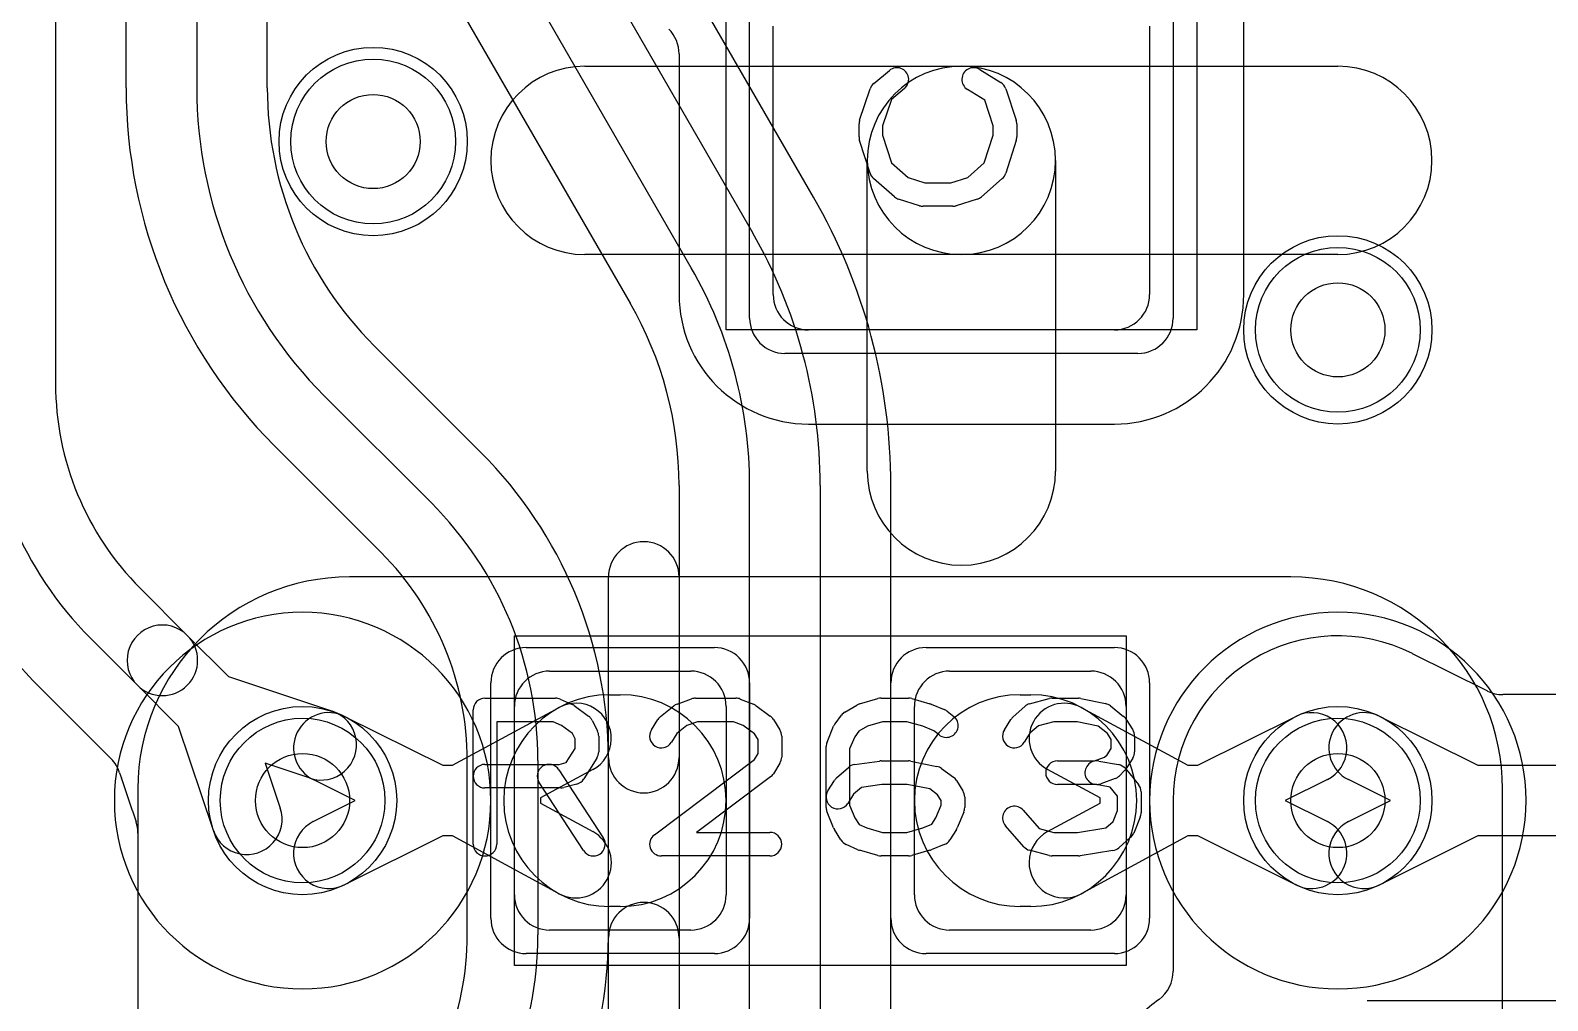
# Model space of a CAD drawing. Extents: x 0 to 20.5, y -0.5 to 20.
# Drawn here: x 6.721 to 9.946, y 5.175 to 7.236 of the extents above; entities that cross this region are included whole.
import ezdxf

# ---------------------------------------------------------------- set-up
doc = ezdxf.new("R2010")
doc.units = 0
for name, color, linetype in [('Hole', 1, 'CONTINUOUS'), ('L1', 3, 'CONTINUOUS'), ('L2', 3, 'CONTINUOUS'), ('L3', 3, 'CONTINUOUS'), ('L4', 3, 'CONTINUOUS'), ('MetalMask-A', 176, 'CONTINUOUS'), ('PartsArea-A', 111, 'CONTINUOUS'), ('PartsSilk-A', 221, 'CONTINUOUS'), ('Resist-A', 2, 'CONTINUOUS'), ('Resist-B', 2, 'CONTINUOUS')]:
    doc.layers.add(name, color=color, linetype=linetype)

msp = doc.modelspace()

# ---------------------------------------------------------------- linework, layer by layer
at = {"layer": 'Hole'}
for centre in [(7.45, 7), (9.5, 6.6), (7.3, 5.6), (9.5, 5.6)]:
    msp.add_circle(centre, 0.1, dxfattribs=at)
at = {"layer": 'L1'}
for p, q in [((9.30004, 6.675), (9.30004, 7.62499)), ((8.3, 6.675), (8.3, 7.245)), ((9.1, 7.245), (9.1, 6.675)), ((7.9, 7.16), (8.7, 7.16)), ((8.09996, 7.18609), (8.09996, 6.675)), ((8.7, 7.16), (9.5, 7.16)), ((8.5, 6.3), (8.5, 6.96)), ((8.9, 6.96), (8.9, 6.3)), ((8.7, 6.76), (7.9, 6.76)), ((9.5, 6.76), (8.7, 6.76)), ((9.025, 6.6), (8.375, 6.6)), ((8.375, 6.39996), (9.025, 6.39996)), ((9.40004, 6.07504), (7.39996, 6.07504)), ((7.825, 5.875), (8.125, 5.875)), ((8.675, 5.875), (8.975, 5.875)), ((7.9525, 5.825), (7.975, 5.825)), ((8.825, 5.825), (8.8475, 5.825)), ((7.38929, 5.77896), (7.59766, 5.675)), ((7.6185, 5.675), (7.84536, 5.79785)), ((7.75, 5.4), (7.75, 5.8)), ((8.2, 5.8), (8.2, 5.4)), ((8.6, 5.4), (8.6, 5.8)), ((8.95464, 5.79785), (9.1815, 5.675)), ((9.05, 5.8), (9.05, 5.4)), ((9.20234, 5.675), (9.41071, 5.77896)), ((7.59766, 5.675), (7.6185, 5.675)), ((9.1815, 5.675), (9.20234, 5.675)), ((7.412, 5.6), (7.32233, 5.64474)), ((7.91678, 5.66595), (7.80525, 5.60555)), ((8.99475, 5.60555), (8.88322, 5.66595)), ((9.47767, 5.64474), (9.388, 5.6)), ((6.94996, 5.62504), (6.94996, 3.57496)), ((9.85004, 3.57496), (9.85004, 5.62504)), ((7.32233, 5.55526), (7.412, 5.6)), ((7.80525, 5.60555), (7.80525, 5.59445)), ((7.80525, 5.59445), (7.91678, 5.53405)), ((8.88322, 5.53405), (8.99475, 5.59445)), ((8.99475, 5.59445), (8.99475, 5.60555)), ((9.388, 5.6), (9.47767, 5.55526)), ((7.59766, 5.525), (7.38929, 5.42104)), ((7.6185, 5.525), (7.59766, 5.525)), ((7.84536, 5.40215), (7.6185, 5.525)), ((9.1815, 5.525), (8.95464, 5.40215)), ((9.20234, 5.525), (9.1815, 5.525)), ((9.41071, 5.42104), (9.20234, 5.525)), ((7.975, 5.375), (7.9525, 5.375)), ((8.8475, 5.375), (8.825, 5.375)), ((8.125, 5.325), (7.825, 5.325)), ((8.975, 5.325), (8.675, 5.325))]:
    msp.add_line(p, q, dxfattribs=at)
for centre in [(7.45, 7), (9.5, 6.6), (7.3, 5.6), (9.5, 5.6)]:
    msp.add_circle(centre, 0.2, dxfattribs=at)
for centre, radius, start, end in [((8.02499, 7.18609), 0.07497, 0, 45), ((7.9, 6.96), 0.2, 90, -90), ((8.7, 6.96), 0.2, 90, -90), ((8.7, 6.96), 0.2, 0, 180), ((8.7, 6.96), 0.2, -90, 90), ((9.5, 6.96), 0.2, -90, 90), ((8.375, 6.675), 0.27504, 180, -90), ((8.375, 6.675), 0.075, 180, -90), ((9.025, 6.675), 0.27504, -90, 0), ((9.025, 6.675), 0.075, -90, 0), ((8.7, 6.3), 0.2, 180, 0), ((7.39996, 5.62504), 0.45, 90, 180), ((9.40004, 5.62504), 0.45, 0, 90), ((7.825, 5.8), 0.075, 90, 180), ((8.125, 5.8), 0.075, 0, 90), ((8.675, 5.8), 0.075, 90, 180), ((8.975, 5.8), 0.075, 0, 90), ((7.9525, 5.6), 0.225, 90, -90), ((7.88107, 5.7319), 0.075, -61.56575, 118.43679), ((7.975, 5.6), 0.225, -90, 90), ((8.825, 5.6), 0.225, 90, -90), ((8.91893, 5.7319), 0.075, 61.56575, -118.43679), ((8.8475, 5.6), 0.225, -90, 90), ((7.35581, 5.71185), 0.075, 63.4862, -116.51596), ((9.44419, 5.71185), 0.075, -63.4862, 116.51596), ((7.35581, 5.48815), 0.075, 116.5138, -63.48404), ((9.44419, 5.48815), 0.075, -116.5138, 63.48404), ((7.88107, 5.4681), 0.075, -118.43425, 61.56321), ((8.91893, 5.4681), 0.075, 118.43425, -61.56321), ((7.825, 5.4), 0.075, 180, -90), ((8.125, 5.4), 0.075, -90, 0), ((8.675, 5.4), 0.075, 180, -90), ((8.975, 5.4), 0.075, -90, 0)]:
    msp.add_arc(centre, radius, start, end, dxfattribs=at)
at = {"layer": 'L2'}
for centre in [(7.45, 7), (9.5, 6.6)]:
    msp.add_circle(centre, 0.2, dxfattribs=at)
for centre, start, end in [((7.3, 5.6), 90, -90), ((7.3, 5.6), -90, 90), ((9.5, 5.6), 90, -90), ((9.5, 5.6), -90, 90)]:
    msp.add_arc(centre, 0.40004, start, end, dxfattribs=at)
at = {"layer": 'L3'}
for centre in [(7.45, 7), (9.5, 6.6)]:
    msp.add_circle(centre, 0.2, dxfattribs=at)
for centre, start, end in [((7.3, 5.6), 90, -90), ((7.3, 5.6), -90, 90), ((9.5, 5.6), 90, -90), ((9.5, 5.6), -90, 90)]:
    msp.add_arc(centre, 0.40004, start, end, dxfattribs=at)
at = {"layer": 'L4'}
for p, q in [((6.775, 10.65), (6.775, 6.48568)), ((6.925, 7.11421), (6.925, 10.65)), ((7.075, 10.65), (7.075, 7.11421)), ((7.22504, 7.11421), (7.22504, 8.05356)), ((8.38592, 6.88165), (7.92886, 7.67331)), ((7.79893, 7.59827), (8.25598, 6.80663)), ((8.12607, 6.73163), (7.66902, 7.52327)), ((7.53908, 7.44825), (7.99614, 6.65659)), ((7.6791, 6.33916), (7.45202, 6.56624)), ((7.34593, 6.46015), (7.573, 6.23306)), ((7.46694, 6.127), (7.23986, 6.35408)), ((8.09996, 6.26913), (8.09996, 5.69137)), ((8.25, 4.76913), (8.25, 6.26913)), ((8.4, 6.26913), (8.4, 4.76913)), ((8.55004, 4.76913), (8.55004, 6.26913)), ((7.95, 4.925), (7.95, 6.075)), ((8.1, 6.075), (8.1, 4.925)), ((6.95504, 6.05103), (7.05504, 5.95101)), ((6.94898, 5.84495), (6.84897, 5.94496)), ((7.05504, 5.95101), (7.14254, 5.86351)), ((9.81706, 5.833), (9.6599, 5.9114)), ((6.74288, 5.83886), (6.89291, 5.68883)), ((7.03648, 5.75745), (6.94898, 5.84495)), ((7.14254, 5.86351), (7.36341, 5.78968)), ((14.38579, 5.82504), (9.85068, 5.82504)), ((9.58929, 5.77896), (9.79766, 5.675)), ((7.11032, 5.53659), (7.03648, 5.75745)), ((7.31585, 5.64742), (7.22081, 5.67919)), ((7.22081, 5.67919), (7.25258, 5.58415)), ((7.65, 5.31495), (7.65, 5.68505)), ((7.8, 5.68505), (7.8, 5.31495)), ((9.79766, 5.675), (12.08289, 5.675)), ((6.91116, 5.6591), (6.91495, 5.64778)), ((6.91523, 5.64695), (6.93786, 5.57923)), ((9.612, 5.6), (9.52233, 5.64474)), ((9.14995, 5.60001), (9.14995, 5.23767)), ((9.52233, 5.55526), (9.612, 5.6)), ((6.93829, 5.57799), (6.94612, 5.55455)), ((6.94998, 5.5308), (6.94998, 4.6)), ((9.79766, 5.525), (9.58929, 5.42104)), ((12.08289, 5.525), (9.79766, 5.525)), ((8.09996, 5.30862), (8.09996, 4.76913)), ((9.56212, 5.175), (16.08579, 5.175))]:
    msp.add_line(p, q, dxfattribs=at)
for centre in [(7.45, 7), (9.5, 6.6), (7.3, 5.6), (9.5, 5.6)]:
    msp.add_circle(centre, 0.2, dxfattribs=at)
for centre, radius, start, end in [((8, 7.11422), 1.075, -179.99947, -135), ((8, 7.11422), 0.925, -179.99938, -135), ((8, 7.11422), 0.77496, -179.99926, -135), ((7.325, 6.26913), 1.22504, 0, 29.9999), ((7.325, 6.26913), 1.075, 0, 29.99993), ((7.325, 6.26913), 0.925, 0, 30.00011), ((7.325, 6.26913), 0.77496, 0, 29.99854), ((7.3897, 6.48568), 0.91474, 180, -135), ((7.3897, 6.48568), 0.7647, 180, -135.00053), ((7.3897, 6.48568), 0.6147, 180, -135.00066), ((7.025, 5.68505), 0.92504, 0.36234, 45.00044), ((7.025, 5.68505), 0.775, 0, 45.00052), ((7.025, 5.68505), 0.625, 0, 45.00065), ((8.025, 6.075), 0.075, 0, 180), ((7.00201, 5.89798), 0.075, 45, -134.99904), ((7.00201, 5.89798), 0.075, -135, 45), ((9.5, 5.60001), 0.35005, 63.09896, 180), ((9.6923, 5.97904), 0.07497, -116.89999, -116.74619), ((9.69337, 5.97849), 0.07498, -117.66564, -116.51379), ((9.85053, 5.90009), 0.07498, -116.51379, -115.9943), ((9.85068, 5.90001), 0.07497, -116.12414, -90), ((7.33963, 5.71855), 0.075, -108.48568, 71.5166), ((9.55581, 5.71185), 0.075, 63.4862, -116.51596), ((6.8399, 5.63582), 0.07497, 18.09175, 45), ((8.02499, 5.69137), 0.07497, -179.64081, 0), ((6.84413, 5.62319), 0.07497, 18.47845, 19.14794), ((6.86718, 5.55424), 0.07497, 18.46878, 19.47183), ((7.18145, 5.56037), 0.075, -161.51432, 18.48629), ((6.87501, 5.5308), 0.07497, 0, 18.46878), ((9.55581, 5.48815), 0.075, 116.5138, -63.48404), ((8.02499, 5.30862), 0.07497, 0, 179.64081), ((7.025, 5.31494), 0.625, -45, 0.00092), ((7.025, 5.31494), 0.775, -45, 0.00074), ((7.025, 5.31494), 0.92504, -43.08834, -0.36234), ((9.07498, 5.23767), 0.07497, -53.13927, 0), ((9.56215, 4.58787), 0.73718, 126.85964, 134.88843)]:
    msp.add_arc(centre, radius, start, end, dxfattribs=at)
at = {"layer": 'MetalMask-A'}
for p, q in [((8.3, 6.675), (8.3, 7.245)), ((9.1, 7.245), (9.1, 6.675)), ((9.025, 6.6), (8.375, 6.6)), ((7.825, 5.875), (8.125, 5.875)), ((8.675, 5.875), (8.975, 5.875)), ((7.75, 5.4), (7.75, 5.8)), ((8.2, 5.8), (8.2, 5.4)), ((8.6, 5.4), (8.6, 5.8)), ((9.05, 5.8), (9.05, 5.4)), ((8.125, 5.325), (7.825, 5.325)), ((8.975, 5.325), (8.675, 5.325))]:
    msp.add_line(p, q, dxfattribs=at)
for centre, start, end in [((8.375, 6.675), 180, -90), ((9.025, 6.675), -90, 0), ((7.825, 5.8), 90, 180), ((8.125, 5.8), 0, 90), ((8.675, 5.8), 90, 180), ((8.975, 5.8), 0, 90), ((7.825, 5.4), 180, -90), ((8.125, 5.4), -90, 0), ((8.675, 5.4), 180, -90), ((8.975, 5.4), -90, 0)]:
    msp.add_arc(centre, 0.075, start, end, dxfattribs=at)
at = {"layer": 'PartsArea-A'}
for p, q in [((8.2, 6.6), (8.2, 8.6)), ((9.2, 8.6), (9.2, 6.6)), ((9.2, 6.6), (8.2, 6.6)), ((7.75, 5.25), (7.75, 5.95)), ((7.75, 5.95), (9.05, 5.95)), ((9.05, 5.95), (9.05, 5.25)), ((9.05, 5.25), (7.75, 5.25))]:
    msp.add_line(p, q, dxfattribs=at)
at = {"layer": 'PartsSilk-A'}
for p, q in [((8.51363, 7.12338), (8.54696, 7.15115)), ((8.73918, 7.15314), (8.78362, 7.12537)), ((8.48369, 7.0454), (8.50591, 7.11207)), ((8.57896, 7.11273), (8.5511, 7.08952)), ((8.7495, 7.08773), (8.71268, 7.11074)), ((8.79409, 7.11207), (8.81631, 7.0454)), ((8.5511, 7.08952), (8.53241, 7.03344)), ((8.76759, 7.03344), (8.7495, 7.08773)), ((8.48241, 7.00972), (8.48241, 7.0375)), ((8.53241, 7.03344), (8.53241, 7.01362)), ((8.76759, 7.01362), (8.76759, 7.03344)), ((8.81759, 7.0375), (8.81759, 7.00972)), ((8.50582, 6.93266), (8.4836, 7.0021)), ((8.53241, 7.01362), (8.55132, 6.95452)), ((8.74868, 6.95452), (8.76759, 7.01362)), ((8.8164, 7.0021), (8.79418, 6.93266)), ((8.55132, 6.95452), (8.58656, 6.92368)), ((8.71344, 6.92368), (8.74868, 6.95452)), ((8.55761, 6.88258), (8.51317, 6.92147)), ((8.58656, 6.92368), (8.62234, 6.9125)), ((8.62234, 6.9125), (8.67766, 6.9125)), ((8.67766, 6.9125), (8.71344, 6.92368)), ((8.78683, 6.92147), (8.74239, 6.88258)), ((8.61106, 6.86364), (8.56661, 6.87753)), ((8.73339, 6.87753), (8.68894, 6.86364)), ((8.68148, 6.8625), (8.61852, 6.8625)), ((7.6875, 5.81759), (7.8375, 5.81759)), ((7.84765, 5.81544), (7.87265, 5.80433)), ((8.09563, 5.80497), (8.12618, 5.81608)), ((8.13472, 5.81759), (8.22083, 5.81759)), ((8.23011, 5.8158), (8.25789, 5.80469)), ((8.48341, 5.80552), (8.5223, 5.81663)), ((8.52917, 5.81759), (8.5875, 5.81759)), ((8.59437, 5.81663), (8.63326, 5.80552)), ((8.63567, 5.80469), (8.66345, 5.79358)), ((8.84495, 5.80564), (8.88662, 5.81675)), ((8.89306, 5.81759), (8.94861, 5.81759)), ((8.95376, 5.81705), (9.00654, 5.80594)), ((7.6625, 5.50741), (7.6625, 5.79259)), ((7.8772, 5.8017), (7.90776, 5.77948)), ((8.0413, 5.75029), (8.05519, 5.77251)), ((8.06077, 5.77878), (8.08855, 5.801)), ((8.26331, 5.8017), (8.29387, 5.77948)), ((8.30037, 5.77251), (8.31426, 5.75029)), ((8.43139, 5.76315), (8.44528, 5.78167)), ((8.45254, 5.78818), (8.47754, 5.80299)), ((8.66979, 5.78989), (8.68368, 5.77878)), ((8.7913, 5.75029), (8.80519, 5.77251)), ((8.80978, 5.77795), (8.83478, 5.80017)), ((9.01701, 5.801), (9.04479, 5.77878)), ((9.05037, 5.77251), (9.06426, 5.75029)), ((7.8322, 5.76759), (7.7125, 5.76759)), ((7.7125, 5.76759), (7.7125, 5.50741)), ((7.84993, 5.75971), (7.8322, 5.76759)), ((7.87343, 5.74263), (7.84993, 5.75971)), ((7.87917, 5.73114), (7.87343, 5.74263)), ((7.91542, 5.77044), (7.92653, 5.74822)), ((8.09533, 5.7424), (8.0837, 5.72379)), ((8.11658, 5.75939), (8.09533, 5.7424)), ((8.13912, 5.76759), (8.11658, 5.75939)), ((8.21602, 5.76759), (8.13912, 5.76759)), ((8.23643, 5.75943), (8.21602, 5.76759)), ((8.26054, 5.74189), (8.23643, 5.75943)), ((8.26806, 5.72987), (8.26054, 5.74189)), ((8.41442, 5.72442), (8.42831, 5.75776)), ((8.4823, 5.74769), (8.47327, 5.73565)), ((8.50025, 5.75833), (8.4823, 5.74769)), ((8.53267, 5.76759), (8.50025, 5.75833)), ((8.584, 5.76759), (8.53267, 5.76759)), ((8.61829, 5.75779), (8.584, 5.76759)), ((8.64145, 5.74853), (8.61829, 5.75779)), ((8.65244, 5.73974), (8.64145, 5.74853)), ((8.84568, 5.74296), (8.8337, 5.72379)), ((8.86356, 5.75885), (8.84568, 5.74296)), ((8.89634, 5.76759), (8.86356, 5.75885)), ((8.94601, 5.76759), (8.89634, 5.76759)), ((8.99042, 5.75824), (8.94601, 5.76759)), ((9.01023, 5.7424), (8.99042, 5.75824)), ((9.01806, 5.72987), (9.01023, 5.7424)), ((7.86042, 5.68087), (7.87917, 5.71087)), ((7.87917, 5.71087), (7.87917, 5.73114)), ((7.92917, 5.73704), (7.92917, 5.7037)), ((8.26806, 5.69976), (8.26806, 5.72987)), ((8.31806, 5.73704), (8.31806, 5.69259)), ((8.4125, 5.58519), (8.4125, 5.71481)), ((8.47327, 5.73565), (8.4625, 5.70981)), ((8.4625, 5.70981), (8.4625, 5.59019)), ((9.00948, 5.69715), (9.01806, 5.71087)), ((9.01806, 5.71087), (9.01806, 5.72987)), ((9.06806, 5.73704), (9.06806, 5.7037)), ((7.6875, 5.67685), (7.84533, 5.67685)), ((7.84533, 5.67685), (7.86042, 5.68087)), ((7.92537, 5.69045), (7.89759, 5.64601)), ((8.04747, 5.52739), (8.26043, 5.68756)), ((8.26043, 5.68756), (8.26806, 5.69976)), ((8.31426, 5.67934), (8.30037, 5.65712)), ((8.47291, 5.67661), (8.52569, 5.68402)), ((8.52917, 5.68426), (8.5875, 5.68426)), ((8.5924, 5.68377), (8.64796, 5.67266)), ((8.90417, 5.68426), (8.9831, 5.68426)), ((8.9831, 5.68426), (9.0043, 5.69197)), ((8.99188, 5.68387), (9.03355, 5.67646)), ((9.0043, 5.69197), (9.00948, 5.69715)), ((9.06426, 5.69045), (9.05037, 5.66823)), ((7.84453, 5.66553), (7.93898, 5.52109)), ((8.2942, 5.65039), (8.13733, 5.53241)), ((8.4163, 5.62066), (8.43019, 5.64288)), ((8.43478, 5.64832), (8.45978, 5.67054)), ((8.65794, 5.66824), (8.68294, 5.64972)), ((8.68926, 5.64287), (8.70314, 5.62065)), ((9.0266, 5.64687), (8.99604, 5.63576)), ((9.04685, 5.6638), (9.03574, 5.65269)), ((9.04838, 5.66785), (9.07615, 5.63452)), ((7.84861, 5.62685), (7.6875, 5.62685)), ((7.89714, 5.49373), (7.80269, 5.63817)), ((7.88283, 5.6351), (7.85505, 5.62769)), ((8.47068, 5.61333), (8.4587, 5.59416)), ((8.48735, 5.62814), (8.47068, 5.61333)), ((8.53092, 5.63426), (8.48735, 5.62814)), ((8.58502, 5.63426), (8.53092, 5.63426)), ((8.63267, 5.62473), (8.58502, 5.63426)), ((8.64937, 5.61236), (8.63267, 5.62473)), ((8.65694, 5.60024), (8.64937, 5.61236)), ((8.9875, 5.63426), (8.90417, 5.63426)), ((9.01581, 5.62883), (8.98312, 5.63465)), ((9.03194, 5.60947), (9.01581, 5.62883)), ((9.08194, 5.61852), (9.08194, 5.57407)), ((8.4625, 5.59019), (8.47368, 5.56336)), ((8.64577, 5.56336), (8.65694, 5.59019)), ((8.65694, 5.59019), (8.65694, 5.60024)), ((8.70694, 5.60741), (8.70694, 5.58519)), ((8.83131, 5.57942), (8.86519, 5.54071)), ((9.02218, 5.55563), (9.03194, 5.57907)), ((9.03194, 5.57907), (9.03194, 5.60947)), ((8.42831, 5.54224), (8.41442, 5.57558)), ((8.47368, 5.56336), (8.48242, 5.54937)), ((8.48242, 5.54937), (8.49883, 5.54208)), ((8.61829, 5.54221), (8.6373, 5.54981)), ((8.6373, 5.54981), (8.64577, 5.56336)), ((8.70502, 5.57558), (8.69114, 5.54224)), ((8.83258, 5.50206), (8.79369, 5.5465)), ((9.00691, 5.54205), (9.02218, 5.55563)), ((9.08002, 5.56446), (9.06614, 5.53113)), ((8.13733, 5.53241), (8.29306, 5.53241)), ((8.44408, 5.51638), (8.43019, 5.5386)), ((8.49883, 5.54208), (8.53267, 5.53241)), ((8.53267, 5.53241), (8.584, 5.53241)), ((8.584, 5.53241), (8.61829, 5.54221)), ((8.68926, 5.5386), (8.67537, 5.51638)), ((8.86519, 5.54071), (8.89634, 5.53241)), ((8.89634, 5.53241), (8.94662, 5.53241)), ((8.94662, 5.53241), (9.00691, 5.54205)), ((9.05967, 5.52205), (9.03467, 5.49983)), ((8.29306, 5.48241), (8.0625, 5.48241)), ((8.48013, 5.49567), (8.45513, 5.50678)), ((8.5223, 5.48337), (8.48341, 5.49448)), ((8.5875, 5.48241), (8.52917, 5.48241)), ((8.63326, 5.49448), (8.59437, 5.48337)), ((8.66345, 5.50642), (8.63567, 5.49531)), ((8.88662, 5.48325), (8.84495, 5.49436)), ((8.94861, 5.48241), (8.89306, 5.48241)), ((9.02201, 5.49383), (8.95256, 5.48272))]:
    msp.add_line(p, q, dxfattribs=at)
for centre, start, end in [((8.56296, 7.13194), -50.2091, 129.8005), ((8.72593, 7.13194), 57.99462, -122.00075), ((8.52963, 7.10417), 129.7909, 161.57954), ((8.77037, 7.10417), 18.42046, 57.99462), ((8.50741, 7.0375), 161.57954, 180), ((8.79259, 7.0375), 0, 18.42046), ((8.50741, 7.00972), 180, -162.25358), ((8.79259, 7.00972), -17.74642, 0), ((8.52963, 6.94028), -162.25358, -131.18808), ((8.77037, 6.94028), -48.81192, -17.74642), ((8.57407, 6.90139), -131.18808, -107.36223), ((8.72593, 6.90139), -72.63777, -48.81192), ((8.61852, 6.8875), -107.36223, -90), ((8.68148, 6.8875), -90, -72.63777), ((7.6875, 5.79259), 90, 180), ((7.8375, 5.79259), 66.04914, 90), ((7.8625, 5.78148), 53.98274, 66.03964), ((8.10417, 5.78148), 109.97919, 128.65478), ((8.13472, 5.79259), 90, 109.98461), ((8.22083, 5.79259), 68.2071, 90), ((8.24861, 5.78148), 53.98274, 68.20215), ((8.49028, 5.78148), 105.94854, 120.63752), ((8.52917, 5.79259), 90, 105.94854), ((8.5875, 5.79259), 74.05146, 90), ((8.62639, 5.78148), 68.2071, 74.05146), ((8.85139, 5.78148), 104.92551, 131.63069), ((8.89306, 5.79259), 90, 104.92885), ((8.94861, 5.79259), 78.11016, 90), ((9.00139, 5.78148), 51.33303, 78.11298), ((7.89306, 5.75926), 26.56505, 53.97932), ((8.07639, 5.75926), 128.66697, 147.98998), ((8.27917, 5.75926), 32.00538, 53.97932), ((8.46528, 5.76667), 120.63752, 143.1301), ((8.66806, 5.75926), -128.66697, 51.34522), ((8.65417, 5.77037), 51.33303, 68.2071), ((8.82639, 5.75926), 131.62783, 147.98998), ((9.02917, 5.75926), 32.00538, 51.34522), ((7.90417, 5.73704), 0, 26.56505), ((8.0625, 5.73704), 147.99462, -32.01002), ((8.29306, 5.73704), 0, 32.01002), ((8.45139, 5.74815), 143.1301, 157.39424), ((8.8125, 5.73704), 147.99462, -32.01002), ((9.04306, 5.73704), 0, 32.01002), ((8.4375, 5.71481), 157.39424, 180), ((7.6875, 5.65185), 90, -90), ((7.82361, 5.65185), 33.18146, -146.81914), ((7.90417, 5.7037), -32.00538, 0), ((8.29306, 5.69259), -32.00538, 0), ((8.47639, 5.65185), 98.00047, 131.62783), ((8.52917, 5.65926), 90, 98.00047), ((8.5875, 5.65926), 78.69456, 90), ((8.90417, 5.65926), 90, -90), ((8.9875, 5.65926), 79.90837, -100.08326), ((9.02917, 5.65185), 39.7909, 79.91674), ((9.04306, 5.7037), -32.00538, 0), ((7.87639, 5.65926), -75.07449, -32.01002), ((8.27917, 5.67037), -53.0476, -32.01002), ((8.45139, 5.62963), 131.62783, 147.99462), ((8.64306, 5.64815), 53.47387, 78.69456), ((8.66806, 5.62963), 31.98594, 53.47387), ((9.01806, 5.67037), -70.02864, -45), ((9.02917, 5.68148), -45, -32.01002), ((7.84861, 5.65185), -90, -75.06473), ((8.4375, 5.60741), 147.99462, -32.01002), ((8.68194, 5.60741), 0, 31.98594), ((8.9875, 5.65926), -90, -70.02141), ((9.05694, 5.61852), 0, 39.8005), ((8.4375, 5.58519), 180, -157.39424), ((8.68194, 5.58519), -22.60576, 0), ((8.8125, 5.56296), 41.18808, -138.81042), ((9.05694, 5.57407), -22.60576, 0), ((7.91806, 5.50741), -146.81854, 33.18086), ((8.0625, 5.50741), 126.9524, -90), ((8.29306, 5.50741), -90, 90), ((8.45139, 5.55185), -157.39424, -147.99462), ((8.46528, 5.52963), -147.99462, -113.95086), ((8.65417, 5.52963), -68.2071, -32.00538), ((8.66806, 5.55185), -32.00538, -22.60576), ((9.04306, 5.54074), -48.37217, -22.60888), ((7.6875, 5.50741), 180, 0), ((8.49028, 5.51852), -113.95086, -105.94854), ((8.52917, 5.50741), -105.94854, -90), ((8.5875, 5.50741), -90, -74.05146), ((8.62639, 5.51852), -74.05146, -68.2071), ((8.85139, 5.51852), -138.81192, -104.92885), ((8.89306, 5.50741), -104.92551, -90), ((8.94861, 5.50741), -90, -80.91133), ((9.01806, 5.51852), -80.91063, -48.36931)]:
    msp.add_arc(centre, 0.025, start, end, dxfattribs=at)
at = {"layer": 'Resist-A'}
for p, q in [((8.25, 6.625), (8.25, 7.295)), ((9.15, 7.295), (9.15, 6.625)), ((9.075, 6.55), (8.325, 6.55)), ((7.775, 5.925), (8.175, 5.925)), ((8.625, 5.925), (9.025, 5.925)), ((7.7, 5.35), (7.7, 5.85)), ((8.25, 5.85), (8.25, 5.35)), ((8.55, 5.35), (8.55, 5.85)), ((9.1, 5.85), (9.1, 5.35)), ((8.175, 5.275), (7.775, 5.275)), ((9.025, 5.275), (8.625, 5.275))]:
    msp.add_line(p, q, dxfattribs=at)
for centre in [(7.45, 7), (9.5, 6.6), (7.3, 5.6), (9.5, 5.6)]:
    msp.add_circle(centre, 0.175, dxfattribs=at)
for centre, start, end in [((8.325, 6.625), 180, -90), ((9.075, 6.625), -90, 0), ((7.775, 5.85), 90, 180), ((8.175, 5.85), 0, 90), ((8.625, 5.85), 90, 180), ((9.025, 5.85), 0, 90), ((7.775, 5.35), 180, -90), ((8.175, 5.35), -90, 0), ((8.625, 5.35), 180, -90), ((9.025, 5.35), -90, 0)]:
    msp.add_arc(centre, 0.075, start, end, dxfattribs=at)
at = {"layer": 'Resist-B'}
for centre in [(7.45, 7), (9.5, 6.6), (7.3, 5.6), (9.5, 5.6)]:
    msp.add_circle(centre, 0.175, dxfattribs=at)

doc.saveas('drawing.dxf')
